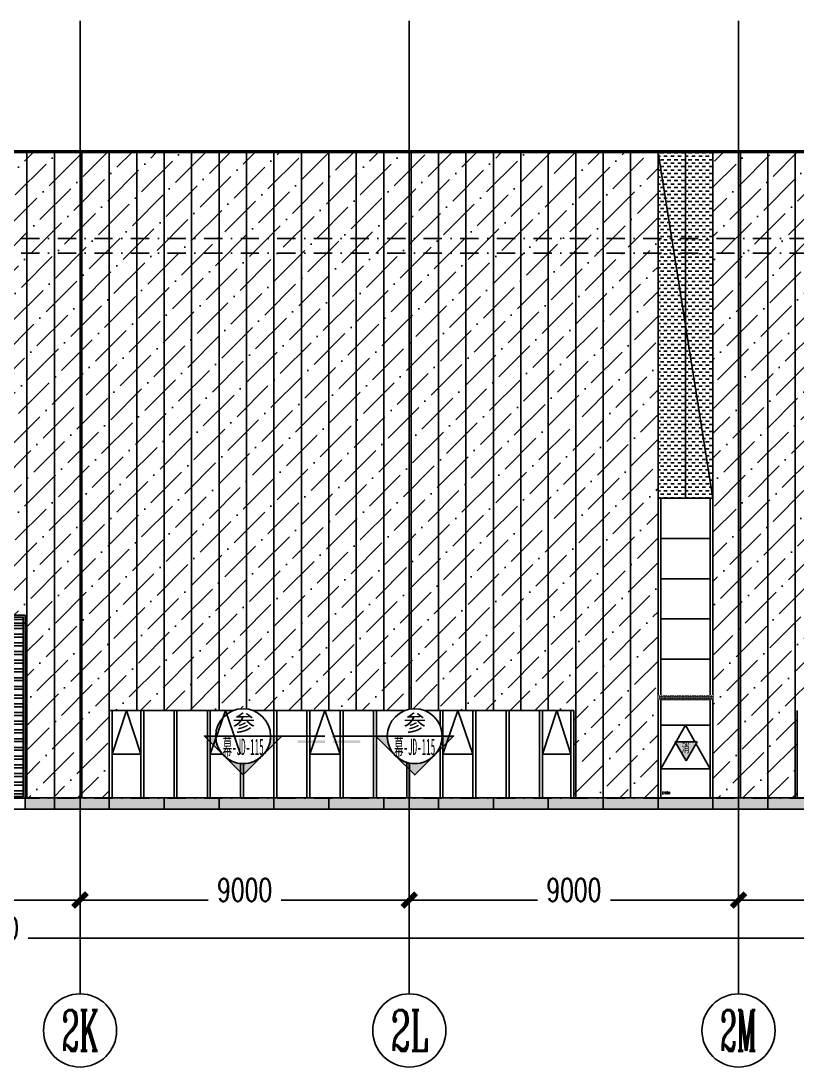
# Model space of a CAD drawing. Extents: x -2072575 to 87763, y 445513 to 805276.
# Drawn here: x -1238869 to -1217654, y 499737 to 528335 of the extents above; entities that cross this region are included whole.
import ezdxf
from ezdxf.enums import TextEntityAlignment as Align

# ---------------------------------------------------------------- set-up
doc = ezdxf.new("R2010")
doc.units = 0
doc.header["$LTSCALE"] = 1000
for name, pattern in [('__DASH', [0.35, 0.25, -0.1]), ('CENTER', [2, 1.25, -0.25, 0.25, -0.25]), ('DASHDOT', [1, 0.5, -0.25, 0, -0.25]), ('DOT', [0.25, 0, -0.25]), ('DOTE', [2.42, 2, -0.2, 0.02, -0.2])]:
    doc.linetypes.add(name, pattern=pattern)
doc.layers.get('Defpoints').update_dxf_attribs({"color": 210})
for name, color, linetype in [('!ZN1-填充-8', 8, 'Continuous'), ('!ZN1-文字-7', 7, 'Continuous'), ('!ZN1-标注-173', 173, 'Continuous'), ('!ZN3-玻璃幕墙-4', 4, 'Continuous'), ('!ZN4-辅助材料-1', 1, 'Continuous'), ('!ZN7-索引-3', 3, 'Continuous'), ('3符号', 3, 'Continuous'), ('3铝板幕墙', 3, 'Continuous'), ('4玻璃幕墙', 4, 'Continuous'), ('A-AXIS-DOTE', 14, 'DOTE'), ('A-HATCH-2', 251, 'Continuous'), ('A-LIN-V', 9, 'Continuous'), ('A-WINDOW', 140, 'Continuous'), ('A-云线', 50, 'Continuous'), ('A-门窗表显示尺寸', 160, 'Continuous'), ('AS-WALL', 40, 'Continuous'), ('DIM', 173, 'Continuous'), ('DOT', 8, 'DOT'), ('DOTE', 1, 'CENTER'), ('IE-填充-JYZS', 7, 'Continuous'), ('压型钢板', 23, 'Continuous')]:
    doc.layers.add(name, color=color, linetype=linetype)
doc.styles.add('_TCH_AXIS', font='COMPLEX', dxfattribs={"bigfont": 'GBCBIG'})
doc.styles.add('A-DIM_T3', font='SIMPLEX', dxfattribs={"width": 0.705882, "bigfont": 'GBCBIG'})
doc.styles.add('A-STANDARD', font='SIMPLEX', dxfattribs={"bigfont": 'GBCBIG'})
doc.styles.add('DHTEXT-1', font='romans.shx', dxfattribs={"width": 0.7, "bigfont": 'chinese.shx'})
doc.styles.add('中南符号', font='simhei.ttf')
doc.styles.add('样式 1', font='romans.shx', dxfattribs={"width": 0.7, "bigfont": 'chinese.shx'})
doc.dimstyles.new('A-DIM&&20', dxfattribs={"dimtxt": 59.5, "dimasz": 20, "dimexe": 20, "dimexo": 20, "dimgap": 25.25, "dimtad": 1, "dimdec": 0, "dimzin": 0, "dimdsep": 46, "dimtxsty": 'A-DIM_T3', "dimblk": 'ARCHTICK', "dimcen": 0.09, "dimclrt": 7, "dimazin": 2, "dimtfac": 1, "dimtdec": 0, "dimtix": 1, "dimtmove": 2, "dimatfit": 3, "dimfxl": 0, "dimtolj": 1, "dimtzin": 0, "dimarcsym": 0})
doc.dimstyles.new('ZN250', dxfattribs={"dimscale": 250, "dimtxt": 2.5, "dimasz": 1.5, "dimexe": 1, "dimexo": 2, "dimgap": 0.9, "dimtad": 1, "dimdec": 0, "dimdsep": 46, "dimtxsty": 'DHTEXT-1', "dimblk": 'ARCHTICK', "dimcen": 2.5, "dimclrd": 173, "dimclre": 173, "dimclrt": 7, "dimazin": 2, "dimtfac": 1, "dimtdec": 0, "dimtix": 1, "dimtmove": 2, "dimatfit": 3, "dimfxl": 0, "dimarcsym": 0})
pattern_1 = [(45, (0, 0), (252.5697, 926.08891), [1190.625, -238.125, 0, -238.125])]

# ---------------------------------------------------------------- blocks, each defined once
blk = doc.blocks.new('*U88')
at = {"layer": '!ZN3-玻璃幕墙-4', "color": 7, "ltscale": 10}
blk.add_lwpolyline([(0, 0), (670, 1200), (1340, 0)], dxfattribs=at)
blk = doc.blocks.new('消防救援口标识')
blk.add_wipeout([(0, 0), (-150, 260), (150, 260)]).dxf.layer = '!ZN1-标注-173'
at = {"layer": '!ZN1-填充-8'}
h = blk.add_hatch(color=252, dxfattribs=at)
h.dxf.hatch_style = 1
h.paths.add_polyline_path([(0, 0), (-150, 260), (150, 260)])
at = {"layer": '!ZN1-标注-173'}
blk.add_lwpolyline([(0, 0), (-150, 260), (150, 260)], close=True, dxfattribs=at)
at = {"layer": '!ZN1-文字-7', "ltscale": 1.5, "style": '样式 1', "width": 0.7}
blk.add_text('消', height=120, dxfattribs=at).set_placement((-62, 164), align=Align.MIDDLE_LEFT)
blk = doc.blocks.new('er446')
at = {"layer": '4玻璃幕墙', "ltscale": 1.5}
for p, q in [((-1821070, 519237), (-1822410, 519237)), ((-1821070, 518037), (-1822410, 518037))]:
    blk.add_line(p, q, dxfattribs=at)
at = {"layer": '!ZN3-玻璃幕墙-4', "ltscale": 500}
blk.add_blockref('*U88', (-1822410, 518037), dxfattribs=at)
at = {"layer": 'A-门窗表显示尺寸', "color": 3, "style": 'A-STANDARD', "width": 0.705882}
blk.add_text('C1584', height=59.5, dxfattribs=at).set_placement((-1822380, 517350))
at = {"layer": '!ZN4-辅助材料-1', "xscale": 2, "yscale": 2, "zscale": 2}
blk.add_blockref('消防救援口标识', (-1821724, 518256), dxfattribs=at)
blk = doc.blocks.new('_ArchTick')
at = {"color": 0, "linetype": 'ByBlock', "const_width": 0.4}
blk.add_lwpolyline([(-0.5, -0.5), (0.5, 0.5)], dxfattribs=at)
blk = doc.blocks.new('*D949')
at = {"layer": 'Defpoints', "color": 0, "ltscale": 2500, "transparency": 16777216}
for p in [(0, -1697), (156300, -1697), (156300, -3824)]:
    blk.add_point(p, dxfattribs=at)
at = {"layer": 'DIM', "color": 173, "linetype": 'ByBlock', "lineweight": -2, "ltscale": 2500, "transparency": 16777216}
for p, q in [((0, -2197), (0, -4074)), ((156300, -2197), (156300, -4074)), ((0, -3824), (76819, -3824)), ((156300, -3824), (79581, -3824))]:
    blk.add_line(p, q, dxfattribs=at)
at = {"layer": 'DIM', "color": 173, "lineweight": -2, "ltscale": 2500, "transparency": 16777216, "xscale": 375, "yscale": 375, "zscale": 375, "rotation": 180}
blk.add_blockref('_ArchTick', (0, -3824), dxfattribs=at)
at = {"layer": 'DIM', "color": 173, "lineweight": -2, "ltscale": 2500, "transparency": 16777216, "xscale": 375, "yscale": 375, "zscale": 375}
blk.add_blockref('_ArchTick', (156300, -3824), dxfattribs=at)
at = {"layer": 'DIM', "color": 7, "ltscale": 2500, "transparency": 16777216, "insert": (78200, -3549), "char_height": 625, "attachment_point": 5, "style": 'DHTEXT-1'}
blk.add_mtext('156300', dxfattribs=at)
blk = doc.blocks.new('*D943')
at = {"layer": 'Defpoints', "color": 0, "ltscale": 2500, "transparency": 16777216}
for p in [(99000, -1697), (108000, -1697), (108000, -2784)]:
    blk.add_point(p, dxfattribs=at)
at = {"layer": 'DIM', "color": 173, "linetype": 'ByBlock', "lineweight": -2, "ltscale": 2500, "transparency": 16777216}
for p, q in [((99000, -2197), (99000, -3034)), ((108000, -2197), (108000, -3034)), ((99000, -2784), (102504, -2784)), ((108000, -2784), (104496, -2784))]:
    blk.add_line(p, q, dxfattribs=at)
at = {"layer": 'DIM', "color": 173, "lineweight": -2, "ltscale": 2500, "transparency": 16777216, "xscale": 375, "yscale": 375, "zscale": 375, "rotation": 180}
blk.add_blockref('_ArchTick', (99000, -2784), dxfattribs=at)
at = {"layer": 'DIM', "color": 173, "lineweight": -2, "ltscale": 2500, "transparency": 16777216, "xscale": 375, "yscale": 375, "zscale": 375}
blk.add_blockref('_ArchTick', (108000, -2784), dxfattribs=at)
at = {"layer": 'DIM', "color": 7, "ltscale": 2500, "transparency": 16777216, "insert": (103500, -2509), "char_height": 625, "attachment_point": 5, "style": 'DHTEXT-1'}
blk.add_mtext('9000', dxfattribs=at)
blk = doc.blocks.new('*D944')
at = {"layer": 'Defpoints', "color": 0, "ltscale": 2500, "transparency": 16777216}
for p in [(90000, -1697), (99000, -1697), (99000, -2784)]:
    blk.add_point(p, dxfattribs=at)
at = {"layer": 'DIM', "color": 173, "linetype": 'ByBlock', "lineweight": -2, "ltscale": 2500, "transparency": 16777216}
for p, q in [((90000, -2197), (90000, -3034)), ((99000, -2197), (99000, -3034)), ((90000, -2784), (93504, -2784)), ((99000, -2784), (95496, -2784))]:
    blk.add_line(p, q, dxfattribs=at)
at = {"layer": 'DIM', "color": 173, "lineweight": -2, "ltscale": 2500, "transparency": 16777216, "xscale": 375, "yscale": 375, "zscale": 375, "rotation": 180}
blk.add_blockref('_ArchTick', (90000, -2784), dxfattribs=at)
at = {"layer": 'DIM', "color": 173, "lineweight": -2, "ltscale": 2500, "transparency": 16777216, "xscale": 375, "yscale": 375, "zscale": 375}
blk.add_blockref('_ArchTick', (99000, -2784), dxfattribs=at)
at = {"layer": 'DIM', "color": 7, "ltscale": 2500, "transparency": 16777216, "insert": (94500, -2509), "char_height": 625, "attachment_point": 5, "style": 'DHTEXT-1'}
blk.add_mtext('9000', dxfattribs=at)
blk = doc.blocks.new('*D945')
at = {"layer": 'Defpoints', "color": 0, "ltscale": 2500, "transparency": 16777216}
for p in [(81000, -1697), (90000, -1697), (90000, -2784)]:
    blk.add_point(p, dxfattribs=at)
at = {"layer": 'DIM', "color": 173, "linetype": 'ByBlock', "lineweight": -2, "ltscale": 2500, "transparency": 16777216}
for p, q in [((81000, -2197), (81000, -3034)), ((90000, -2197), (90000, -3034)), ((81000, -2784), (84504, -2784)), ((90000, -2784), (86496, -2784))]:
    blk.add_line(p, q, dxfattribs=at)
at = {"layer": 'DIM', "color": 173, "lineweight": -2, "ltscale": 2500, "transparency": 16777216, "xscale": 375, "yscale": 375, "zscale": 375, "rotation": 180}
blk.add_blockref('_ArchTick', (81000, -2784), dxfattribs=at)
at = {"layer": 'DIM', "color": 173, "lineweight": -2, "ltscale": 2500, "transparency": 16777216, "xscale": 375, "yscale": 375, "zscale": 375}
blk.add_blockref('_ArchTick', (90000, -2784), dxfattribs=at)
at = {"layer": 'DIM', "color": 7, "ltscale": 2500, "transparency": 16777216, "insert": (85500, -2509), "char_height": 625, "attachment_point": 5, "style": 'DHTEXT-1'}
blk.add_mtext('9000', dxfattribs=at)
blk = doc.blocks.new('*D946')
at = {"layer": 'Defpoints', "color": 0, "ltscale": 2500, "transparency": 16777216}
for p in [(72000, -1697), (81000, -1697), (81000, -2784)]:
    blk.add_point(p, dxfattribs=at)
at = {"layer": 'DIM', "color": 173, "linetype": 'ByBlock', "lineweight": -2, "ltscale": 2500, "transparency": 16777216}
for p, q in [((72000, -2197), (72000, -3034)), ((81000, -2197), (81000, -3034)), ((72000, -2784), (75504, -2784)), ((81000, -2784), (77496, -2784))]:
    blk.add_line(p, q, dxfattribs=at)
at = {"layer": 'DIM', "color": 173, "lineweight": -2, "ltscale": 2500, "transparency": 16777216, "xscale": 375, "yscale": 375, "zscale": 375, "rotation": 180}
blk.add_blockref('_ArchTick', (72000, -2784), dxfattribs=at)
at = {"layer": 'DIM', "color": 173, "lineweight": -2, "ltscale": 2500, "transparency": 16777216, "xscale": 375, "yscale": 375, "zscale": 375}
blk.add_blockref('_ArchTick', (81000, -2784), dxfattribs=at)
at = {"layer": 'DIM', "color": 7, "ltscale": 2500, "transparency": 16777216, "insert": (76500, -2509), "char_height": 625, "attachment_point": 5, "style": 'DHTEXT-1'}
blk.add_mtext('9000', dxfattribs=at)
blk = doc.blocks.new('卓越-轴号')
blk.add_circle((0, 0), 4)
at = {"color": 0, "style": '_TCH_AXIS', "width": 1.041667, "flags": 8}
blk.add_attdef('A', text='', height=4.48, dxfattribs=at).set_placement((-2, -2.24), (2, -2.24), align=Align.FIT)
blk = doc.blocks.new('*D29')
at = {"layer": 'A-门窗表显示尺寸', "color": 0, "lineweight": -2, "transparency": 16777216}
for p, q in [((-1641480, 522217), (-1641480, 522000)), ((-1638480, 522217), (-1638480, 522000)), ((-1641480, 522020), (-1638480, 522020))]:
    blk.add_line(p, q, dxfattribs=at)
at = {"layer": 'Defpoints', "color": 0, "transparency": 16777216}
for p in [(-1641480, 522237), (-1638480, 522237), (-1638480, 522020)]:
    blk.add_point(p, dxfattribs=at)
at = {"layer": 'A-门窗表显示尺寸', "color": 0, "lineweight": -2, "transparency": 16777216, "xscale": 20, "yscale": 20, "zscale": 20, "rotation": 180}
blk.add_blockref('_ArchTick', (-1641480, 522020), dxfattribs=at)
at = {"layer": 'A-门窗表显示尺寸', "color": 0, "lineweight": -2, "transparency": 16777216, "xscale": 20, "yscale": 20, "zscale": 20}
blk.add_blockref('_ArchTick', (-1638480, 522020), dxfattribs=at)
at = {"layer": 'A-门窗表显示尺寸', "color": 7, "transparency": 16777216, "insert": (-1639980, 522075), "char_height": 59.5, "attachment_point": 5, "style": 'A-DIM_T3'}
blk.add_mtext('\\A1;3000', dxfattribs=at)
blk = doc.blocks.new('*D30')
at = {"layer": 'A-门窗表显示尺寸', "color": 0, "lineweight": -2, "transparency": 16777216}
for p, q in [((-1644480, 522217), (-1644480, 522000)), ((-1641480, 522217), (-1641480, 522000)), ((-1644480, 522020), (-1641480, 522020))]:
    blk.add_line(p, q, dxfattribs=at)
at = {"layer": 'Defpoints', "color": 0, "transparency": 16777216}
for p in [(-1644480, 522237), (-1641480, 522237), (-1641480, 522020)]:
    blk.add_point(p, dxfattribs=at)
at = {"layer": 'A-门窗表显示尺寸', "color": 0, "lineweight": -2, "transparency": 16777216, "xscale": 20, "yscale": 20, "zscale": 20, "rotation": 180}
blk.add_blockref('_ArchTick', (-1644480, 522020), dxfattribs=at)
at = {"layer": 'A-门窗表显示尺寸', "color": 0, "lineweight": -2, "transparency": 16777216, "xscale": 20, "yscale": 20, "zscale": 20}
blk.add_blockref('_ArchTick', (-1641480, 522020), dxfattribs=at)
at = {"layer": 'A-门窗表显示尺寸', "color": 7, "transparency": 16777216, "insert": (-1642980, 522075), "char_height": 59.5, "attachment_point": 5, "style": 'A-DIM_T3'}
blk.add_mtext('\\A1;3000', dxfattribs=at)
blk = doc.blocks.new('*D31')
at = {"layer": 'A-门窗表显示尺寸', "color": 0, "lineweight": -2, "transparency": 16777216}
for p, q in [((-1638740, 522237), (-1639001, 522237)), ((-1638981, 517237), (-1638981, 522237)), ((-1638740, 517237), (-1639001, 517237))]:
    blk.add_line(p, q, dxfattribs=at)
at = {"layer": 'Defpoints', "color": 0, "transparency": 16777216}
for p in [(-1638981, 522237), (-1638720, 522237), (-1638720, 517237)]:
    blk.add_point(p, dxfattribs=at)
at = {"layer": 'A-门窗表显示尺寸', "color": 0, "lineweight": -2, "transparency": 16777216, "xscale": 20, "yscale": 20, "zscale": 20}
for p, rotation in [((-1638981, 522237), 90), ((-1638981, 517237), 270)]:
    blk.add_blockref('_ArchTick', p, dxfattribs=dict(at, rotation=rotation))
at = {"layer": 'A-门窗表显示尺寸', "color": 7, "transparency": 16777216, "insert": (-1639036, 519737), "char_height": 59.5, "attachment_point": 5, "rotation": 90, "style": 'A-DIM_T3'}
blk.add_mtext('\\A1;5000', dxfattribs=at)
blk = doc.blocks.new('*U92')
at = {"layer": '!ZN3-玻璃幕墙-4', "color": 7, "ltscale": 10}
blk.add_lwpolyline([(0, 0), (390, 1200), (780, 0)], dxfattribs=at)
blk = doc.blocks.new('*U105')
at = {"layer": '!ZN3-玻璃幕墙-4', "color": 7, "ltscale": 10}
blk.add_lwpolyline([(0, 0), (415, 1200), (830, 0)], dxfattribs=at)
blk = doc.blocks.new('*U106')
at = {"layer": '!ZN3-玻璃幕墙-4', "color": 7, "ltscale": 10}
blk.add_lwpolyline([(0, 0), (410, 1200), (820, 0)], dxfattribs=at)
blk = doc.blocks.new('*U107')
at = {"layer": '!ZN3-玻璃幕墙-4', "color": 7, "ltscale": 10}
blk.add_lwpolyline([(0, 0), (390, 1200), (780, 0)], dxfattribs=at)
blk = doc.blocks.new('*U151')
blk.add_trace([(0, -1.25), (0, -0.75), (5, -1.25), (5, -0.75)])
blk = doc.blocks.new('*U152')
at = {"linetype": 'Continuous'}
blk.add_wipeout([(0.09, -5), (0.46, -4.98), (0.83, -4.94), (1.19, -4.86), (1.55, -4.76), (1.89, -4.63), (2.23, -4.48), (2.55, -4.3), (2.87, -4.1), (3.16, -3.88), (3.44, -3.64), (3.7, -3.37), (3.94, -3.09), (4.15, -2.79), (4.35, -2.48), (4.52, -2.15), (4.67, -1.81), (4.79, -1.46), (4.88, -1.1), (4.95, -0.74), (4.99, -0.37), (5, 0), (4.99, 0.37), (4.95, 0.74), (4.88, 1.1), (4.79, 1.46), (4.67, 1.81), (4.52, 2.15), (4.35, 2.48), (4.15, 2.79), (3.94, 3.09), (3.7, 3.37), (3.44, 3.64), (3.16, 3.88), (2.87, 4.1), (2.55, 4.3), (2.23, 4.48), (1.89, 4.63), (1.55, 4.76), (1.19, 4.86), (0.83, 4.94), (0.46, 4.98), (0.09, 5), (-0.28, 5), (-0.65, 4.96), (-1.01, 4.9), (-1.37, 4.81), (-1.72, 4.7), (-2.07, 4.56), (-2.4, 4.42), (-2.72, 4.21), (-3.02, 3.99), (-3.31, 3.76), (-3.57, 3.51), (-3.82, 3.23), (-4.05, 2.94), (-4.26, 2.64), (-4.44, 2.31), (-4.6, 1.98), (-4.73, 1.63), (-4.84, 1.28), (-4.92, 0.92), (-4.98, 0.55), (-5, 0.18), (-5, -0.18), (-4.98, -0.55), (-4.92, -0.92), (-4.84, -1.28), (-4.73, -1.63), (-4.6, -1.98), (-4.44, -2.31), (-4.26, -2.64), (-4.05, -2.94), (-3.82, -3.23), (-3.57, -3.51), (-3.31, -3.76), (-3.02, -3.99), (-2.72, -4.21), (-2.4, -4.4), (-2.07, -4.56), (-1.72, -4.7), (-1.37, -4.81), (-1.01, -4.9), (-0.65, -4.96), (-0.28, -5)], dxfattribs=at)
h = blk.add_hatch(color=256)
h.paths.add_polyline_path([(-3.54, -3.54), (-7.07, 0), (-5, 0, 0.198912)])
h.paths.add_polyline_path([(3.54, -3.54), (0, -7.07), (-3.54, -3.54, 0.414214)])
h.paths.add_polyline_path([(5, 0), (7.07, 0), (3.54, -3.54, 0.198912)])
for points in [[(-7.07, 0), (-5, 0, 0.198912), (-3.54, -3.54), (-7.07, 0)], [(5, 0), (7.07, 0), (3.54, -3.54, 0.198912), (5, 0)], [(-3.54, -3.54, 0.414214), (3.54, -3.54), (0, -7.07), (-3.54, -3.54, 0.414214)]]:
    blk.add_lwpolyline(points, format="xyb", close=True)
at = {"ltscale": 10}
blk.add_circle((0, 0), 5, dxfattribs=at)
blk = doc.blocks.new('Zsymbol-CutIndexes_3')
at = {"linetype": 'Continuous'}
blk.add_line((5.01, 0), (-5.01, 0), dxfattribs=at)
at = {"color": 0, "style": '中南符号'}
blk.add_attdef('视图', text='', height=3, dxfattribs=at).set_placement((0, 0), align=Align.BOTTOM_CENTER)
at = {"color": 0, "style": '中南符号', "width": 0.692568}
blk.add_attdef('图号', text='', height=3, dxfattribs=at).set_placement((-3.74, -3.44), (3.73, -3.44), align=Align.FIT)
blk = doc.blocks.new('20250924150415')
at = {"ltscale": 10}
blk.add_wipeout([(0, 0), (0, 120), (1500, 120), (1500, 0)], dxfattribs=at).dxf.layer = '3铝板幕墙'
at = {"layer": '!ZN1-填充-8'}
h = blk.add_hatch(dxfattribs=at)
h.set_pattern_fill('DOTS', color=141, scale=20, style=0)
h.set_pattern_definition([(0, (1780047.875, -510492.864), (15.875, 31.75), [0, -31.75])])
h.paths.add_polyline_path([(0, 120), (1500, 120), (1500, 0), (0, 0)])
blk = doc.blocks.new('434')
at = {"layer": 'A-HATCH-2'}
h = blk.add_hatch(dxfattribs=at)
h.set_pattern_fill('ANSI32', color=256, scale=50, angle=45)
h.set_pattern_definition([(180, (-500, 6e-11), (-1e-14, -238.125), []), (180, (-579.38, 79.38), (-1e-14, -238.125), [])])
h.paths.add_polyline_path([(-1644480.2, 522187.5), (-1638530.2, 522187.5), (-1638530.2, 517287.5), (-1644480.2, 517287.5)])
at = {"layer": 'A-AXIS-DOTE', "linetype": '__DASH', "ltscale": 2}
blk.add_line((-1641480.2, 517237.5), (-1641480.2, 522237.5), dxfattribs=at)
at = {"layer": 'A-WINDOW'}
for points in [[(-1644480.2, 522237.5), (-1638480.2, 522237.5), (-1638480.2, 517237.5), (-1644480.2, 517237.5)], [(-1644430.2, 522187.5), (-1638530.2, 522187.5), (-1638530.2, 517287.5), (-1644430.2, 517287.5)]]:
    blk.add_lwpolyline(points, close=True, dxfattribs=at)
at = {"layer": 'A-门窗表显示尺寸', "color": 3, "style": 'A-STANDARD', "width": 0.705882}
blk.add_text('JLM6050', height=59.5, dxfattribs=at).set_placement((-1644380, 517317.5))
at = {"layer": 'A-门窗表显示尺寸'}
for p1, p2, distance, picture, middle in [((-1644480.2, 522237.5), (-1641480.2, 522237.5), -217.5, '*D30', (-1642980.2, 522075)), ((-1641480.2, 522237.5), (-1638480.2, 522237.5), -217.5, '*D29', (-1639980.2, 522075)), ((-1638720.2, 517237.5), (-1638720.2, 522237.5), 260.4, '*D31', (-1639035.6, 519737.5))]:
    dim = blk.add_aligned_dim(p1=p1, p2=p2, distance=distance, dimstyle='A-DIM&&20', dxfattribs=at)
    dim.commit()
    dim.dimension.update_dxf_attribs({"geometry": picture, "text_midpoint": middle})
blk = doc.blocks.new('20250821140118')
at = {"layer": 'DOT', "linetype": 'DASHDOT'}
for p, q in [((163899.6, 17700), (-7859.1, 17700)), ((163899.6, 15300), (-7859.1, 15300)), ((163899.6, 14900), (-7859.1, 14900)), ((163899.6, 0), (-7859.1, 0))]:
    blk.add_line(p, q, dxfattribs=at)
at = {"layer": 'DOTE', "ltscale": 250}
for p, q in [((81000, -5350), (81000, 21247.6)), ((90000, -5350), (90000, 21247.6)), ((99000, -5350), (99000, 21247.6))]:
    blk.add_line(p, q, dxfattribs=at)
at = {"layer": '3符号', "color": 7}
ref = blk.add_blockref('卓越-轴号', (81001.1, -6350), dxfattribs=dict(at, xscale=250, yscale=250, zscale=250))
ref.add_attrib('A', '2K', dxfattribs={"layer": '0', "color": 0, "height": 1120, "style": '_TCH_AXIS', "width": 0.480769}).set_placement((80501.1, -6910), (81501.1, -6910), align=Align.FIT)
ref = blk.add_blockref('卓越-轴号', (90001.1, -6350), dxfattribs=dict(at, xscale=250, yscale=250, zscale=250))
ref.add_attrib('A', '2L', dxfattribs={"layer": '0', "color": 0, "height": 1120, "style": '_TCH_AXIS', "width": 0.535714}).set_placement((89501.1, -6910), (90501.1, -6910), align=Align.FIT)
ref = blk.add_blockref('卓越-轴号', (99001.1, -6350), dxfattribs=dict(at, xscale=250, yscale=250, zscale=250))
ref.add_attrib('A', '2M', dxfattribs={"layer": '0', "color": 0, "height": 1120, "style": '_TCH_AXIS', "width": 0.457317}).set_placement((98501.1, -6910), (99501.1, -6910), align=Align.FIT)
at = {"layer": 'A-LIN-V'}
blk.add_blockref('434', (1717980.2, -517237.5), dxfattribs=at)
at = {"layer": 'DIM', "ltscale": 2500}
for base, p1, p2, angle, picture, middle in [((156300, -3824.1), (0, -1697.5), (156300, -1697.5), 360, '*D949', (78200, -3549.1)), ((81000, -2784.1), (72000, -1697.5), (81000, -1697.5), 0, '*D946', (76500, -2509.1)), ((90000, -2784.1), (81000, -1697.5), (90000, -1697.5), 0, '*D945', (85500, -2509.1)), ((99000, -2784.1), (90000, -1697.5), (99000, -1697.5), 0, '*D944', (94500, -2509.1)), ((108000, -2784.1), (99000, -1697.5), (108000, -1697.5), 0, '*D943', (103500, -2509.1))]:
    dim = blk.add_linear_dim(base=base, p1=p1, p2=p2, angle=angle, dimstyle='ZN250', dxfattribs=at)
    dim.commit()
    dim.dimension.update_dxf_attribs({"geometry": picture, "text_midpoint": middle, "dimtype": 129})

msp = doc.modelspace()

# ---------------------------------------------------------------- hatches: boundary and pattern name
at = {"layer": '!ZN1-填充-8'}
h = msp.add_hatch(dxfattribs=at)
h.set_pattern_fill('ANSI36', color=256, scale=300, style=0)
h.set_pattern_definition(pattern_1)
h.paths.add_polyline_path([(-1194453.5, 507087.5), (-1196753.5, 507087.5), (-1196753.5, 509487.5), (-1217653.5, 509487.5), (-1217653.5, 507087.5), (-1196753.5, 507087.5), (-1219953.5, 507087.5), (-1219953.5, 524737.5), (-1194453.5, 524737.5)])
h = msp.add_hatch(dxfattribs=at)
h.set_pattern_fill('DOTS', color=141, scale=100, style=0)
h.paths.add_polyline_path([(-1238753.5, 507099.3), (-1194453.5, 507099.3), (-1194453.5, 506787.5), (-1238753.5, 506787.5)])
at = {"layer": 'IE-填充-JYZS', "ltscale": 10}
h = msp.add_hatch(dxfattribs=at)
h.set_pattern_fill('DOTS', color=141, scale=10)
h.set_pattern_definition([(0, (-1319053.528, 524737.465), (7.9375, 15.875), [0, -15.875])])
h.paths.add_polyline_path([(-1319053.5, 524787.5), (-1161048.9, 524787.5), (-1161048.9, 524737.5), (-1319053.5, 524737.5)])
h = msp.add_hatch(dxfattribs=at)
h.set_pattern_fill('DASH', color=253, scale=100)
h.set_pattern_definition([(0, (0, 0), (95.25, 95.25), [95.25, -95.25])])
h.paths.add_polyline_path([(-1221453.5, 515287.5), (-1219953.5, 515287.5), (-1219953.5, 524737.5), (-1221453.5, 524737.5)])

# ---------------------------------------------------------------- linework, layer by layer
at = {"layer": '!ZN7-索引-3', "ltscale": 3}
for p, q in [((-1230558.8, 508783.3, 0), (-1232793.9, 508783.3, 0)), ((-1230339.3, 508783.3, 0), (-1228104.2, 508783.3, 0))]:
    msp.add_line(p, q, dxfattribs=at)
at = {"layer": '3铝板幕墙', "ltscale": 2000}
for p, q in [((-1237953.5, 524787.5, 0), (-1237953.5, 524737.5)), ((-1236453.5, 524787.5, 0), (-1236453.5, 524737.5)), ((-1234953.5, 524787.5, 0), (-1234953.5, 524737.5)), ((-1233453.5, 524787.5, 0), (-1233453.5, 524737.5)), ((-1231953.5, 524787.5, 0), (-1231953.5, 524737.5)), ((-1230453.5, 524787.5, 0), (-1230453.5, 524737.5)), ((-1228953.5, 524787.5, 0), (-1228953.5, 524737.5)), ((-1227453.5, 524787.5, 0), (-1227453.5, 524737.5)), ((-1225953.5, 524787.5, 0), (-1225953.5, 524737.5)), ((-1224453.5, 524787.5, 0), (-1224453.5, 524737.5)), ((-1222953.5, 524787.5, 0), (-1222953.5, 524737.5)), ((-1221453.5, 524787.5, 0), (-1221453.5, 524737.5)), ((-1219953.5, 524787.5, 0), (-1219953.5, 524737.5)), ((-1218453.5, 524787.5, 0), (-1218453.5, 524737.5)), ((-1238753.5, 507099.3, 0), (-1238753.5, 506787.5)), ((-1237953.5, 507099.3, 0), (-1237953.5, 506787.5)), ((-1236453.5, 507099.3, 0), (-1236453.5, 506787.5)), ((-1234953.5, 507099.3, 0), (-1234953.5, 506787.5)), ((-1233453.5, 507099.3, 0), (-1233453.5, 506787.5)), ((-1231953.5, 507099.3, 0), (-1231953.5, 506787.5)), ((-1230453.5, 507099.3, 0), (-1230453.5, 506787.5)), ((-1228953.5, 507099.3, 0), (-1228953.5, 506787.5)), ((-1227453.5, 507099.3, 0), (-1227453.5, 506787.5)), ((-1225953.5, 507099.3, 0), (-1225953.5, 506787.5)), ((-1224453.5, 507099.3, 0), (-1224453.5, 506787.5)), ((-1222953.5, 507099.3, 0), (-1222953.5, 506787.5)), ((-1218453.5, 507099.3, 0), (-1218453.5, 506787.5))]:
    msp.add_line(p, q, dxfattribs=at)
msp.add_lwpolyline([(-1319053.5, 524787.5), (-1161048.9, 524787.5), (-1161048.9, 524737.5), (-1319053.5, 524737.5)], close=True, dxfattribs=at)
at = {"layer": '4玻璃幕墙', "ltscale": 1.5}
for p, q in [((-1221453.5, 515287.5), (-1219953.5, 515287.5)), ((-1221373.5, 514187.5), (-1220033.5, 514187.5)), ((-1221373.5, 513087.5), (-1220033.5, 513087.5)), ((-1221373.5, 511987.5), (-1220033.5, 511987.5)), ((-1221373.5, 510887.5), (-1220033.5, 510887.5)), ((-1221373.5, 509787.5), (-1220033.5, 509787.5)), ((-1217653.5, 507099.3, 0), (-1217653.5, 509487.5)), ((-1235593.5, 508287.5), (-1236373.5, 508287.5)), ((-1232863.5, 508287.5), (-1233693.5, 508287.5)), ((-1230143.5, 508287.5), (-1230973.5, 508287.5)), ((-1226513.5, 508287.5), (-1227333.5, 508287.5)), ((-1223833.5, 508287.5), (-1224613.5, 508287.5))]:
    msp.add_line(p, q, dxfattribs=at)
at = {"layer": '4玻璃幕墙', "ltscale": 10}
for p, q in [((-1236453.5, 507099.3, 0), (-1236453.5, 509487.5)), ((-1236453.5, 509487.5), (-1223753.5, 509487.5)), ((-1236373.5, 507099.3, 0), (-1236373.5, 509487.5)), ((-1235593.5, 507099.3, 0), (-1235593.5, 509487.5)), ((-1235513.5, 507099.3, 0), (-1235513.5, 509487.5)), ((-1234683.5, 507099.3, 0), (-1234683.5, 509487.5)), ((-1234603.5, 507099.3, 0), (-1234603.5, 509487.5)), ((-1233773.5, 507099.3, 0), (-1233773.5, 509487.5)), ((-1233693.5, 507099.3, 0), (-1233693.5, 509487.5)), ((-1232863.5, 507099.3, 0), (-1232863.5, 509487.5)), ((-1232783.5, 507099.3, 0), (-1232783.5, 509487.5)), ((-1231953.5, 507099.3, 0), (-1231953.5, 509487.5)), ((-1231873.5, 507099.3, 0), (-1231873.5, 509487.5)), ((-1231053.5, 507099.3, 0), (-1231053.5, 509487.5)), ((-1230973.5, 507099.3, 0), (-1230973.5, 509487.5)), ((-1230143.5, 507099.3, 0), (-1230143.5, 509487.5)), ((-1230063.5, 507099.3, 0), (-1230063.5, 509487.5)), ((-1229233.5, 507099.3, 0), (-1229233.5, 509487.5)), ((-1229153.5, 507099.3, 0), (-1229153.5, 509487.5)), ((-1228323.5, 507099.3, 0), (-1228323.5, 509487.5)), ((-1228243.5, 507099.3, 0), (-1228243.5, 509487.5)), ((-1227413.5, 507099.3, 0), (-1227413.5, 509487.5)), ((-1227333.5, 507099.3, 0), (-1227333.5, 509487.5)), ((-1226513.5, 507099.3, 0), (-1226513.5, 509487.5)), ((-1226433.5, 507099.3, 0), (-1226433.5, 509487.5)), ((-1225603.5, 507099.3, 0), (-1225603.5, 509487.5)), ((-1225523.5, 507099.3, 0), (-1225523.5, 509487.5)), ((-1224693.5, 507099.3, 0), (-1224693.5, 509487.5)), ((-1224613.5, 507099.3, 0), (-1224613.5, 509487.5)), ((-1223833.5, 507099.3, 0), (-1223833.5, 509487.5)), ((-1223753.5, 507099.3, 0), (-1223753.5, 509487.5)), ((-1236453.5, 507099.3, 0), (-1223753.5, 507099.3, 0))]:
    msp.add_line(p, q, dxfattribs=at)
at = {"layer": 'A-LIN-V'}
for p, q in [((-1319053.5, 524787.5), (-1161053.5, 524787.5)), ((-1319053.5, 524737.5), (-1161053.5, 524737.5)), ((-1238753.5, 507087.5), (-1238753.5, 506787.5))]:
    msp.add_line(p, q, dxfattribs=at)
at = {"layer": 'AS-WALL'}
msp.add_line((-1326112.7, 506787.5), (-1154087.7, 506787.5), dxfattribs=at)
msp.add_lwpolyline([(-1219953.5, 515287.5), (-1219953.5, 515287.5), (-1221453.5, 524737.5)], dxfattribs=at)
at = {"layer": '压型钢板', "ltscale": 10}
for p, q in [((-1238703.5, 524737.5), (-1238703.5, 507087.5)), ((-1237953.5, 524737.5), (-1237953.5, 507087.5)), ((-1237203.5, 524737.5), (-1237203.5, 507087.5)), ((-1236453.5, 524737.5), (-1236453.5, 507087.5)), ((-1235703.5, 509487.5), (-1235703.5, 524737.5)), ((-1234953.5, 509487.5), (-1234953.5, 524737.5)), ((-1234203.5, 509487.5), (-1234203.5, 524737.5)), ((-1233453.5, 509487.5), (-1233453.5, 524737.5)), ((-1232703.5, 509487.5), (-1232703.5, 524737.5)), ((-1231953.5, 509487.5), (-1231953.5, 524737.5)), ((-1231203.5, 509487.5), (-1231203.5, 524737.5)), ((-1230453.5, 509487.5), (-1230453.5, 524737.5)), ((-1229703.5, 509487.5), (-1229703.5, 524737.5)), ((-1229703.5, 509487.5), (-1229703.5, 524737.5)), ((-1228953.5, 509487.5), (-1228953.5, 524737.5)), ((-1228203.5, 509487.5), (-1228203.5, 524737.5)), ((-1227453.5, 509487.5), (-1227453.5, 524737.5)), ((-1226703.5, 509487.5), (-1226703.5, 524737.5)), ((-1225953.5, 509487.5), (-1225953.5, 524737.5)), ((-1225953.5, 509487.5), (-1225953.5, 524737.5)), ((-1225203.5, 509487.5), (-1225203.5, 524737.5)), ((-1224453.5, 509487.5), (-1224453.5, 524737.5)), ((-1223703.5, 524737.5), (-1223703.5, 507087.5)), ((-1222953.5, 524737.5), (-1222953.5, 507087.5)), ((-1222203.5, 524737.5), (-1222203.5, 507087.5)), ((-1222203.5, 524737.5), (-1222203.5, 507087.5)), ((-1220703.5, 515287.5), (-1220703.5, 524737.5)), ((-1219203.5, 524737.5), (-1219203.5, 507087.5)), ((-1218453.5, 524737.5), (-1218453.5, 507087.5)), ((-1218453.5, 524737.5), (-1218453.5, 507087.5)), ((-1217703.5, 524737.5), (-1217703.5, 507087.5))]:
    msp.add_line(p, q, dxfattribs=at)

# ---------------------------------------------------------------- block references
at = {"layer": '!ZN3-玻璃幕墙-4', "ltscale": 500}
for name, p in [('*U92', (-1236373.5, 508287.5)), ('*U105', (-1230973.5, 508287.5)), ('*U106', (-1227333.5, 508287.5)), ('*U107', (-1224613.5, 508287.5))]:
    msp.add_blockref(name, p, dxfattribs=at)
at = {"layer": '!ZN7-索引-3', "color": 7, "ltscale": 3, "yscale": 150, "zscale": 150}
for p, xscale in [((-1230558.8, 508783.3, 0), -150), ((-1230339.3, 508783.3, 0), 150)]:
    msp.add_blockref('*U151', p, dxfattribs=dict(at, xscale=xscale))

# ---------------------------------------------------------------- next in the draw order: block references
at = {"layer": 'A-LIN-V'}
msp.add_blockref('er446', (601036.9, -10150), dxfattribs=at)

# ---------------------------------------------------------------- next in the draw order: hatches: boundary and pattern name
at = {"layer": '!ZN1-填充-8'}
h = msp.add_hatch(dxfattribs=at)
h.set_pattern_fill('ANSI36', color=256, scale=300, style=0)
h.set_pattern_definition(pattern_1)
h.paths.add_polyline_path([(-1221453.5, 524737.5), (-1246953.5, 524737.5), (-1246953.5, 507087.5), (-1244753.5, 507087.5), (-1244753.5, 512087.5), (-1238753.4, 512087.5), (-1238753.5, 507087.5), (-1238453.4, 507087.5), (-1236453.5, 507087.5), (-1236453.5, 509487.5), (-1223753.5, 509487.5), (-1223753.5, 507087.5), (-1236453.5, 507087.5), (-1221453.5, 507087.5)])

# ---------------------------------------------------------------- next in the draw order: linework, layer by layer
at = {"layer": 'A-LIN-V'}
for p, q in [((-1221453.5, 524737.5), (-1221453.5, 506787.5)), ((-1219953.5, 524737.5), (-1219953.5, 506787.5))]:
    msp.add_line(p, q, dxfattribs=at)

# ---------------------------------------------------------------- next in the draw order: block references
at = {"layer": 'A-云线', "ltscale": 10}
msp.add_blockref('20250821140118', (-1318253.5, 507087.5), dxfattribs=at)

# ---------------------------------------------------------------- next in the draw order: block references
at = {"layer": '!ZN7-索引-3', "color": 7, "ltscale": 3, "yscale": 150, "zscale": 150}
for p, xscale in [((-1232793.9, 508783.3, 0), -150), ((-1228104.2, 508783.3, 0), 150)]:
    msp.add_blockref('*U152', p, dxfattribs=dict(at, xscale=xscale))
at = {"layer": 'A-LIN-V'}
msp.add_blockref('er446', (601036.9, -10150), dxfattribs=at)

# ---------------------------------------------------------------- next in the draw order: block references
at = {"layer": '!ZN3-玻璃幕墙-4', "ltscale": 500}
msp.add_blockref('*U105', (-1233693.5, 508287.5), dxfattribs=at)
at = {"layer": '!ZN7-索引-3', "color": 7, "ltscale": 3}
ref = msp.add_blockref('Zsymbol-CutIndexes_3', (-1232793.9, 508783.3, 0), dxfattribs=dict(at, xscale=-150, yscale=150, zscale=150))
ref.add_attrib('视图', '参', dxfattribs={"layer": '0', "color": 0, "height": 450, "style": '中南符号'}).set_placement((-1232776.2, 508783.3, 0), align=Align.BOTTOM_CENTER)
ref.add_attrib('图号', '幕-JD-115', dxfattribs={"layer": '0', "color": 0, "height": 450, "style": '中南符号', "width": 0.38476}).set_placement((-1233353.1, 508267.2, 0), (-1232232.6, 508267.2, 0), align=Align.FIT)
ref = msp.add_blockref('Zsymbol-CutIndexes_3', (-1228104.2, 508783.3, 0), dxfattribs=dict(at, xscale=150, yscale=150, zscale=150))
ref.add_attrib('视图', '参', dxfattribs={"layer": '0', "color": 0, "height": 450, "style": '中南符号'}).set_placement((-1228104.2, 508783.3, 0), align=Align.BOTTOM_CENTER)
ref.add_attrib('图号', '幕-JD-115', dxfattribs={"layer": '0', "color": 0, "height": 450, "style": '中南符号', "width": 0.38476}).set_placement((-1228665.5, 508267.2, 0), (-1227544.9, 508267.2, 0), align=Align.FIT)
at = {"layer": 'A-LIN-V'}
msp.add_blockref('er446', (601036.9, -10150), dxfattribs=at)

# ---------------------------------------------------------------- next in the draw order: linework, layer by layer
at = {"layer": '3铝板幕墙', "ltscale": 2000}
for p, q in [((-1221453.5, 507099.3, 0), (-1221453.5, 506787.5)), ((-1219953.5, 507099.3, 0), (-1219953.5, 506787.5))]:
    msp.add_line(p, q, dxfattribs=at)
msp.add_lwpolyline([(-1238753.5, 507099.3), (-1194453.5, 507099.3), (-1194453.5, 506787.5), (-1238753.5, 506787.5)], close=True, dxfattribs=at)
at = {"layer": '4玻璃幕墙', "ltscale": 1.5}
for p, q in [((-1221453.5, 507099.3, 0), (-1221453.5, 515287.5)), ((-1221373.5, 507099.3, 0), (-1221373.5, 515287.5)), ((-1220033.5, 507099.3, 0), (-1220033.5, 515287.5)), ((-1219953.5, 507099.3, 0), (-1219953.5, 515287.5)), ((-1221373.5, 509087.5), (-1220033.5, 509087.5)), ((-1221373.5, 507887.5), (-1220033.5, 507887.5)), ((-1219953.5, 507099.3, 0), (-1221453.5, 507099.3, 0)), ((-1221453.5, 507099.3, 0), (-1219953.5, 507099.3, 0))]:
    msp.add_line(p, q, dxfattribs=at)
at = {"layer": 'A-LIN-V'}
msp.add_line((-1219953.5, 507087.5), (-1221453.5, 507087.5), dxfattribs=at)
at = {"layer": '压型钢板', "ltscale": 10}
for p, q in [((-1221453.5, 524737.5), (-1221453.5, 507087.5)), ((-1219953.5, 524737.5), (-1219953.5, 507087.5))]:
    msp.add_line(p, q, dxfattribs=at)

# ---------------------------------------------------------------- next in the draw order: block references
at = {"layer": '!ZN7-索引-3', "ltscale": 10}
msp.add_blockref('20250924150415', (-1221453.5, 509787.5), dxfattribs=at)

doc.saveas('drawing.dxf')
